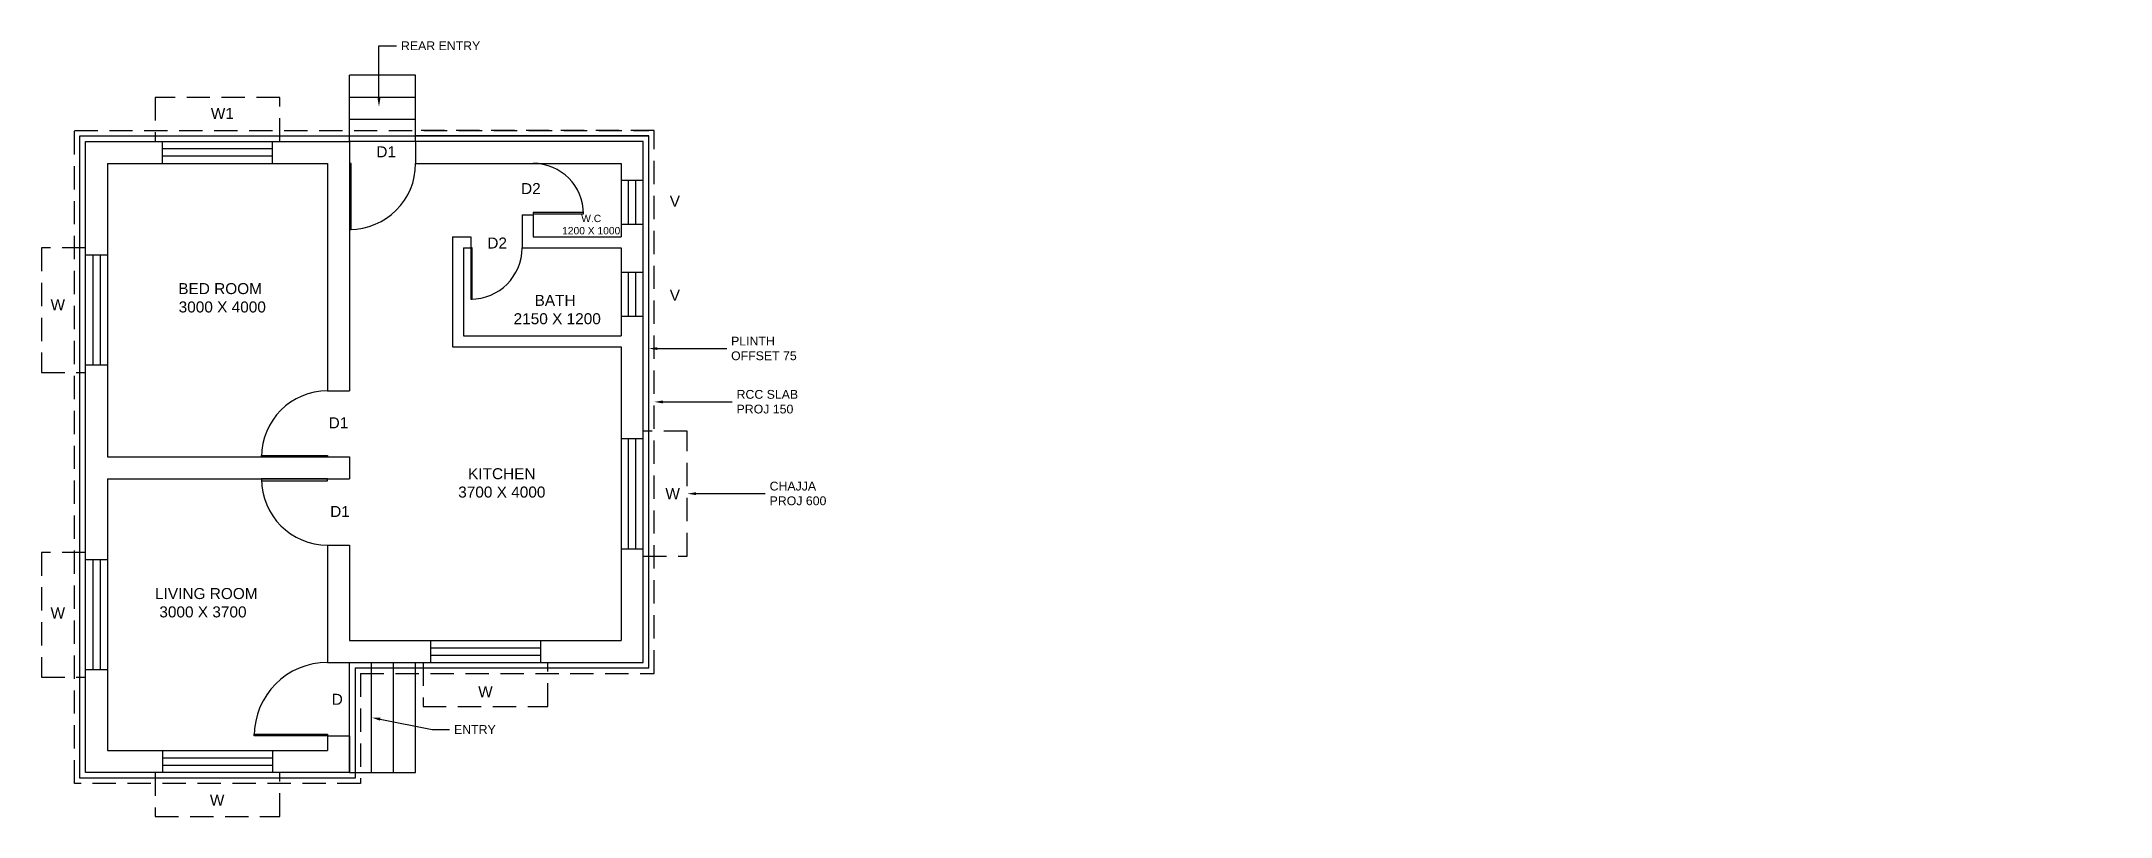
# Model space of a CAD drawing. Header units: millimetres. Extents: x 3147 to 31342, y 257 to 10820.
import ezdxf
from ezdxf import colors
from ezdxf.entities.mleader import LeaderData, LeaderLine
from ezdxf.math import Vec2, Vec3

# ---------------------------------------------------------------- set-up
doc = ezdxf.new("R2010")
doc.units = ezdxf.units.MM
doc.header["$LTSCALE"] = 50
doc.linetypes.add('HIDDEN', pattern=[9.525, 6.35, -3.175])
for name, color, linetype in [('Chajja', 4, 'HIDDEN'), ('Door', 62, 'Continuous'), ('Plinth', 52, 'Continuous'), ('Steps', 201, 'Continuous'), ('Text', 30, 'Continuous'), ('Window', 50, 'Continuous')]:
    doc.layers.add(name, color=color, linetype=linetype)
doc.layers.add('Wall', color=90, linetype='Continuous', lineweight=30)
doc.styles.get("Standard").update_dxf_attribs({"font": 'arial.ttf'})

msp = doc.modelspace()

# ---------------------------------------------------------------- linework, layer by layer
at = {"layer": 'Chajja'}
for p, q in [((6397, 10057), (4697, 10057)), ((4697, 10057), (4697, 9457)), ((6397, 9457), (6397, 10057)), ((3747, 8007), (3147, 8007)), ((3147, 8007), (3147, 6307)), ((3147, 6307), (3747, 6307)), ((11947, 5507), (11347, 5507)), ((11947, 3807), (11947, 5507)), ((3747, 3857), (3147, 3857)), ((3147, 3857), (3147, 2157)), ((11347, 3807), (11947, 3807)), ((8347, 2357), (8347, 1757)), ((10047, 1757), (10047, 2357)), ((3147, 2157), (3747, 2157)), ((8347, 1757), (10047, 1757)), ((4697, 857), (4697, 257)), ((6397, 257), (6397, 857)), ((4697, 257), (6397, 257))]:
    msp.add_line(p, q, dxfattribs=at)
for points in [[(7497, 2207), (7497, 707), (3597, 707), (3597, 9607), (11422, 9607)], [(7497, 2207), (11497, 2207), (11497, 9607), (8247, 9607)]]:
    msp.add_lwpolyline(points, dxfattribs=at)
at = {"layer": 'Door'}
for points in [[(7347, 9157), (7347, 8257), (7370, 8257), (7370, 9157)], [(9847, 8469), (10535, 8469), (10535, 8486), (9847, 8486)], [(8997, 8007), (8997, 7307), (9015, 7307), (9015, 8007)], [(7047, 5157), (6147, 5157), (6147, 5179), (7047, 5179)], [(7047, 4857), (6147, 4857), (6147, 4834), (7047, 4834)], [(7047, 1357), (6047, 1357), (6047, 1382), (7047, 1382)]]:
    msp.add_lwpolyline(points, close=True, dxfattribs=at)
for centre, radius, start, end in [((7347, 9157), 900, 270, 0), ((9847, 8469), 688, 0, 90), ((8997, 8007), 700, 270, 0), ((7047, 5157), 900, 90, 180), ((7047, 4857), 900, 180, 270), ((7047, 1357), 1000, 90, 180)]:
    msp.add_arc(centre, radius, start, end, dxfattribs=at)
at = {"layer": 'Plinth'}
for points in [[(7422, 2282), (7422, 782), (3672, 782), (3672, 9532), (11422, 9532)], [(7422, 2282), (11422, 2282), (11422, 9532), (8247, 9532)]]:
    msp.add_lwpolyline(points, dxfattribs=at)
at = {"layer": 'Steps'}
for p, q in [((8247, 10357), (7347, 10357)), ((7347, 9457), (7347, 10357)), ((8247, 9457), (8247, 10357)), ((8247, 10057), (7347, 10057)), ((8247, 9757), (7347, 9757)), ((8247, 9457), (7347, 9457)), ((7347, 857), (7347, 2357)), ((7647, 857), (7647, 2357)), ((7947, 857), (7947, 2357)), ((8247, 857), (8247, 2357)), ((7347, 857), (8247, 857))]:
    msp.add_line(p, q, dxfattribs=at)
at = {"layer": 'Wall'}
for p, q in [((6297, 9357), (4797, 9357)), ((7347, 9457), (7347, 6057)), ((8247, 9457), (8247, 9157)), ((4047, 9157), (4047, 5157)), ((4047, 9157), (7047, 9157)), ((6297, 9257), (4797, 9257)), ((7047, 9157), (7047, 6057)), ((8247, 9157), (11047, 9157)), ((11047, 9157), (11047, 8157)), ((11047, 8927), (11347, 8927)), ((11147, 8327), (11147, 8927)), ((11247, 8327), (11247, 8927)), ((9697, 8457), (9697, 8007)), ((9697, 8457), (9847, 8457)), ((9847, 8457), (9847, 8157)), ((11047, 8327), (11347, 8327)), ((3847, 7907), (3847, 6407)), ((3947, 7907), (3947, 6407)), ((8747, 8157), (8997, 8157)), ((8747, 8157), (8747, 6657)), ((8897, 8007), (8897, 6807)), ((8897, 8007), (8997, 8007)), ((8997, 8157), (8997, 8007)), ((9697, 8007), (11047, 8007)), ((9847, 8157), (11047, 8157)), ((11047, 8007), (11047, 6807)), ((11047, 7677), (11347, 7677)), ((11147, 7077), (11147, 7677)), ((11247, 7077), (11247, 7677)), ((11047, 7077), (11347, 7077)), ((8897, 6807), (11047, 6807)), ((8747, 6657), (11047, 6657)), ((11047, 6657), (11047, 2657)), ((7047, 6057), (7347, 6057)), ((11147, 3907), (11147, 5407)), ((11247, 3907), (11247, 5407)), ((4047, 5157), (7347, 5157)), ((7347, 5157), (7347, 4857)), ((4047, 4857), (7347, 4857)), ((4047, 4857), (4047, 1157)), ((7047, 3957), (7047, 2357)), ((7047, 3957), (7347, 3957)), ((7347, 3957), (7347, 2657)), ((3847, 3757), (3847, 2257)), ((3947, 3757), (3947, 2257)), ((7347, 2657), (11047, 2657)), ((8447, 2557), (9947, 2557)), ((8447, 2457), (9947, 2457)), ((4047, 1157), (7047, 1157)), ((7047, 1357), (7347, 1357)), ((7047, 1357), (7047, 1157)), ((7347, 1357), (7347, 857)), ((4797, 1057), (6297, 1057)), ((4797, 957), (6297, 957))]:
    msp.add_line(p, q, dxfattribs=at)
for points in [[(7347, 857), (3747, 857), (3747, 9457), (7347, 9457)], [(7047, 2357), (11347, 2357), (11347, 9457), (8247, 9457)]]:
    msp.add_lwpolyline(points, dxfattribs=at)
at = {"layer": 'Window'}
for p, q in [((4797, 9157), (4797, 9457)), ((6297, 9157), (6297, 9457)), ((4047, 7907), (3747, 7907)), ((4047, 6407), (3747, 6407)), ((11047, 5407), (11347, 5407)), ((4047, 3757), (3747, 3757)), ((11047, 3907), (11347, 3907)), ((8447, 2657), (8447, 2357)), ((9947, 2657), (9947, 2357)), ((4047, 2257), (3747, 2257)), ((4797, 1157), (4797, 857)), ((6297, 1157), (6297, 857))]:
    msp.add_line(p, q, dxfattribs=at)

# ---------------------------------------------------------------- texts
at = {"layer": 'Text', "attachment_point": 1}
for s, width, insert, char_height in [('W1', 291.58, (5456, 9913), 150), ('D1', 291.58, (7711, 9390), 150), ('D2', 291.58, (9683, 8889), 150), ('V', 291.58, (11709, 8717), 150), ('\\pxqc;W.C\\P1200 X 1000', 1733.41, (9772, 8457), 100), ('D2', 291.58, (9223, 8147), 150), ('\\pxqc;BED ROOM^J 3000 X 4000', 1733.41, (4716, 7526), 150), ('\\pxqc;BATH^J 2150 X 1200', 1733.41, (9280, 7366), 150), ('V', 291.58, (11709, 7436), 150), ('W', 291.58, (3272, 7307), 150), ('D1', 291.58, (7061, 5697), 150), ('\\pxqc;KITCHEN\\P3700 X 4000', 1733.41, (8554, 5004), 150), ('W', 291.58, (11650, 4732), 150), ('D1', 291.58, (7082, 4489), 150), ('W', 291.58, (3272, 3106), 150), ('LIVING ROOM^J 3000 X 3700', 1733.41, (4696, 3371), 150), ('W', 291.58, (9099, 2034), 150), ('D', 291.58, (7103, 1930), 150), ('W', 291.58, (5443, 557), 150)]:
    msp.add_mtext_dynamic_manual_height_columns(s, width=width, gutter_width=12.5, heights=[0], dxfattribs=dict(at, insert=insert, char_height=char_height))

# ---------------------------------------------------------------- leaders
at = {"layer": 'Text'}
ml = msp.add_multileader_mtext('Standard', dxfattribs=at)
ml.set_content('REAR ENTRY', color=256)
ml.set_leader_properties()
ml.build(insert=Vec2(0, 0))
ml.multileader.update_dxf_attribs({"text_left_attachment_type": 2, "text_right_attachment_type": 2, "arrow_head_size": 120, "scale": 30})
ctx = ml.context
ctx.base_point, ctx.scale, ctx.char_height, ctx.arrow_head_size, ctx.landing_gap_size, ctx.plane_origin = Vec3(7987, 10759), 30, 120, 120, 60, Vec3(7747, 9927)
ctx.left_attachment, ctx.right_attachment = 2, 2
notes = []
notes.append((ctx, [(0, (1, 1, 0), (7747, 10759), (1, 0), 240, [(0, [(7747, 9927)], 0, [])])]))
ctx.mtext.insert, ctx.mtext.flow_direction = Vec3(8047, 10820), 5
ml = msp.add_multileader_mtext('Standard', dxfattribs=at)
ml.set_content('PLINTH \\POFFSET 75', color=256)
ml.set_leader_properties()
ml.build(insert=Vec2(0, 0))
ml.multileader.update_dxf_attribs({"text_left_attachment_type": 2, "text_right_attachment_type": 2, "arrow_head_size": 120, "scale": 30})
ctx = ml.context
ctx.base_point, ctx.scale, ctx.char_height, ctx.arrow_head_size, ctx.landing_gap_size, ctx.plane_origin = Vec3(12485, 6634), 30, 120, 120, 60, Vec3(11422, 6634)
ctx.left_attachment, ctx.right_attachment = 2, 2
notes.append((ctx, [(0, (1, 1, 0), (12245, 6634), (1, 0), 240, [(0, [(11422, 6634)], 0, [])])]))
ctx.mtext.insert, ctx.mtext.flow_direction = Vec3(12545, 6796), 5
ml = msp.add_multileader_mtext('Standard', dxfattribs=at)
ml.set_content('RCC SLAB \\PPROJ 150', color=256)
ml.set_leader_properties()
ml.build(insert=Vec2(0, 0))
ml.multileader.update_dxf_attribs({"text_left_attachment_type": 2, "text_right_attachment_type": 2, "arrow_head_size": 120, "scale": 30})
ctx = ml.context
ctx.base_point, ctx.scale, ctx.char_height, ctx.arrow_head_size, ctx.landing_gap_size, ctx.plane_origin = Vec3(12560, 5907), 30, 120, 120, 60, Vec3(11497, 5907)
ctx.left_attachment, ctx.right_attachment = 2, 2
notes.append((ctx, [(0, (1, 1, 0), (12320, 5907), (1, 0), 240, [(0, [(11497, 5907)], 0, [])])]))
ctx.mtext.insert, ctx.mtext.flow_direction = Vec3(12620, 6070), 5
ml = msp.add_multileader_mtext('Standard', dxfattribs=at)
ml.set_content('CHAJJA \\PPROJ 600', color=256)
ml.set_leader_properties()
ml.build(insert=Vec2(0, 0))
ml.multileader.update_dxf_attribs({"text_left_attachment_type": 2, "text_right_attachment_type": 2, "arrow_head_size": 120, "scale": 30})
ctx = ml.context
ctx.base_point, ctx.scale, ctx.char_height, ctx.arrow_head_size, ctx.landing_gap_size, ctx.plane_origin = Vec3(13010, 4657), 30, 120, 120, 60, Vec3(11947, 4657)
ctx.left_attachment, ctx.right_attachment = 2, 2
notes.append((ctx, [(0, (1, 1, 0), (12770, 4657), (1, 0), 240, [(0, [(11947, 4657)], 0, [])])]))
ctx.mtext.insert, ctx.mtext.flow_direction = Vec3(13070, 4820), 5
ml = msp.add_multileader_mtext('Standard', dxfattribs=at)
ml.set_content('ENTRY', color=256)
ml.set_leader_properties()
ml.build(insert=Vec2(0, 0))
ml.multileader.update_dxf_attribs({"text_left_attachment_type": 2, "text_right_attachment_type": 2, "arrow_head_size": 120, "scale": 30})
ctx = ml.context
ctx.base_point, ctx.scale, ctx.char_height, ctx.arrow_head_size, ctx.landing_gap_size, ctx.plane_origin = Vec3(8710, 1444), 30, 120, 120, 60, Vec3(7647, 1607)
ctx.left_attachment, ctx.right_attachment = 2, 2
notes.append((ctx, [(0, (1, 1, 0), (8470, 1444), (1, 0), 240, [(0, [(7647, 1607)], 0, [])])]))
ctx.mtext.insert, ctx.mtext.width, ctx.mtext.flow_direction = Vec3(8770, 1504), 752.41, 5
for ctx, leaders in notes:
    for number, flags, end, landing, length, lines in leaders:
        leader = LeaderData()
        leader.index, (leader.has_last_leader_line, leader.has_dogleg_vector, leader.attachment_direction) = number, flags
        leader.last_leader_point, leader.dogleg_vector, leader.dogleg_length = Vec3(end), Vec3(landing), length
        for number, points, colour, breaks in lines:
            line = LeaderLine()
            line.index, line.vertices, line.color, line.breaks = number, Vec3.list(points), colors.encode_raw_color(colour), breaks
            leader.lines.append(line)
        ctx.leaders.append(leader)

doc.saveas('drawing.dxf')
